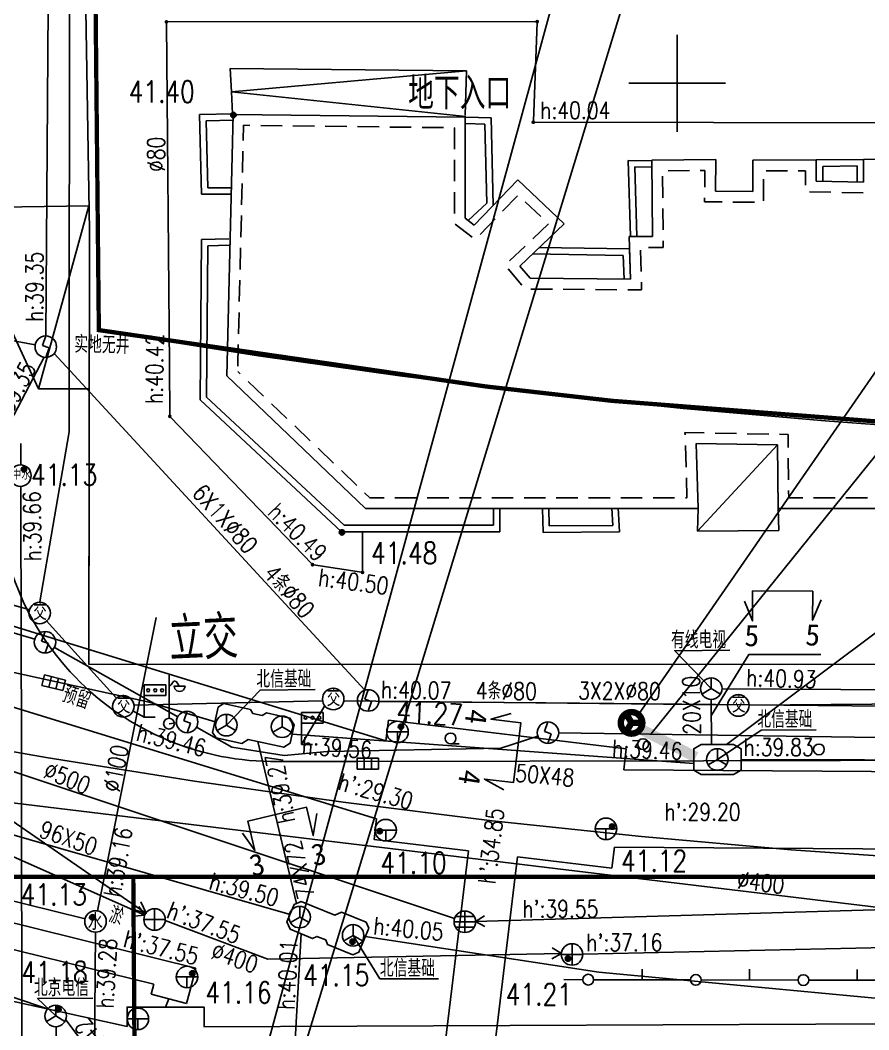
# Model space of a CAD drawing. Header units: inches. Extents: x 505347 to 508499, y 312634 to 313316.
# Drawn here: x 505519.46 to 505558.91, y 312866.03 to 312912.97 of the extents above; entities that cross this region are included whole.
import ezdxf
from ezdxf.enums import TextEntityAlignment as Align
from ezdxf.lldxf.tags import DXFTag

# ---------------------------------------------------------------- set-up
doc = ezdxf.new("R2010")
doc.units = ezdxf.units.IN
doc.header["$LTSCALE"] = 0.5
doc.header["$MEASUREMENT"] = 0
doc.linetypes.add('ACAD_ISO05W100', pattern=[33, 24, -3, 0, -3, 0, -3])
for name, color, linetype in [('BJ0', 7, 'Continuous'), ('BJ02', 7, 'Continuous'), ('BJ03', 7, 'Continuous'), ('BJ04', 7, 'Continuous'), ('BJ08', 7, 'Continuous'), ('BJ09', 7, 'Continuous'), ('BJ10', 7, 'Continuous'), ('上水井', 4, 'Continuous'), ('上水注记', 4, 'Continuous'), ('上水管线', 4, 'Continuous'), ('上水高程表', 4, 'Continuous'), ('中水井', 151, 'Continuous'), ('中水管线', 151, 'Continuous'), ('中水高程表', 151, 'Continuous'), ('公安交通井', 163, 'Continuous'), ('公安交通管线', 163, 'Continuous'), ('污水井', 247, 'Continuous'), ('污水注记', 247, 'Continuous'), ('污水管线', 247, 'Continuous'), ('污水高程表', 247, 'Continuous'), ('热力井', 40, 'Continuous'), ('热力管线', 40, 'Continuous'), ('热力高程表', 40, 'Continuous'), ('照明井', 193, 'Continuous'), ('照明管线', 193, 'Continuous'), ('燃气注记', 6, 'Continuous'), ('燃气管线', 6, 'Continuous'), ('燃气高程表', 6, 'Continuous'), ('电信井权属', 7, 'Continuous'), ('电信井（TV有线电视）', 3, 'Continuous'), ('电信井（北京电信）', 3, 'Continuous'), ('电信井（北信基础）', 3, 'Continuous'), ('电信断面图及编号', 3, 'Continuous'), ('电信注记', 3, 'Continuous'), ('电信管线', 3, 'Continuous'), ('电信高程表', 3, 'Continuous'), ('电力井', 1, 'Continuous'), ('电力注记', 1, 'Continuous'), ('电力管线', 1, 'Continuous'), ('电力高程表', 1, 'Continuous'), ('通信人井', 7, 'Continuous'), ('道路红线', 1, 'Continuous'), ('雨水井', 34, 'Continuous'), ('雨水注记', 34, 'Continuous'), ('雨水管线', 34, 'Continuous'), ('雨水高程表', 34, 'Continuous'), ('雨蓖子', 34, 'Continuous')]:
    doc.layers.add(name, color=color, linetype=linetype)
doc.styles.add('HZ', font='simplex.shx', dxfattribs={"bigfont": 'hztxt'})
doc.styles.get("Standard").update_dxf_attribs({"font": 'txt.shx', "bigfont": 'hztxt.shx'})
doc.styles.add('粗等线', font='simhei.ttf')
doc.styles.add('细等线', font='txt.shx', dxfattribs={"bigfont": 'ht.shx'})
doc.linetypes.add('1152', pattern='A,15,-0.9,[138,ltypeshp.shx,S=1,R=0,X=0,Y=-0.5],-0.7,[138,ltypeshp.shx,S=1,R=0,X=0,Y=-0.5],-0.9,0', length=17.5)
doc.linetypes.add('1157', pattern='A,15,-3,[138,ltypeshp.shx,S=1,R=0,X=-0.5,Y=-0.5],-2,0', length=20)
tags = doc.linetypes.add('DL', pattern='A,15,-4.925,[130,ltypeshp.shx,S=0.5,R=330,X=-0.15,Y=0.433],0,[130,ltypeshp.shx,S=0.4,R=90,X=0,Y=0],-0.15,[130,ltypeshp.shx,S=0.5,R=150,X=0,Y=-0.433],-4.925,15', length=40).pattern_tags.tags
tags[32:33] = [DXFTag(74, 4), DXFTag(75, 0), DXFTag(340, '0'), DXFTag(46, 1.0), DXFTag(50, 0.0), DXFTag(44, 0.0), DXFTag(45, 0.0)]
tags[30:31] = [DXFTag(74, 4), DXFTag(75, 0), DXFTag(340, '0'), DXFTag(46, 1.0), DXFTag(50, 0.0), DXFTag(44, 0.0), DXFTag(45, 0.0)]
tags[4:5] = [DXFTag(74, 4), DXFTag(75, 0), DXFTag(340, '0'), DXFTag(46, 1.0), DXFTag(50, 0.0), DXFTag(44, 0.0), DXFTag(45, 0.0)]
tags = doc.linetypes.add('DX', pattern='A,15,-5,[130,ltypeshp.shx,S=1,R=330,X=0,Y=0],-5,15', length=40).pattern_tags.tags
tags[16:17] = [DXFTag(74, 4), DXFTag(75, 0), DXFTag(340, '0'), DXFTag(46, 1.0), DXFTag(50, 0.0), DXFTag(44, 0.0), DXFTag(45, 0.0)]
tags[14:15] = [DXFTag(74, 4), DXFTag(75, 0), DXFTag(340, '0'), DXFTag(46, 1.0), DXFTag(50, 0.0), DXFTag(44, 0.0), DXFTag(45, 0.0)]
tags[4:5] = [DXFTag(74, 4), DXFTag(75, 0), DXFTag(340, '0'), DXFTag(46, 1.0), DXFTag(50, 0.0), DXFTag(44, 0.0), DXFTag(45, 0.0)]
tags = doc.linetypes.add('SS', pattern='A,15,-1.9,[130,ltypeshp.shx,S=1,R=330,X=0,Y=0],-1.2,[130,ltypeshp.shx,S=1,R=330,X=0,Y=0],-1.9,15', length=35).pattern_tags.tags
tags[24:25] = [DXFTag(74, 4), DXFTag(75, 0), DXFTag(340, '0'), DXFTag(46, 1.0), DXFTag(50, 0.0), DXFTag(44, 0.0), DXFTag(45, 0.0)]
tags[22:23] = [DXFTag(74, 4), DXFTag(75, 0), DXFTag(340, '0'), DXFTag(46, 1.0), DXFTag(50, 0.0), DXFTag(44, 0.0), DXFTag(45, 0.0)]
tags[4:5] = [DXFTag(74, 4), DXFTag(75, 0), DXFTag(340, '0'), DXFTag(46, 1.0), DXFTag(50, 0.0), DXFTag(44, 0.0), DXFTag(45, 0.0)]
doc.linetypes.add('TRQD', pattern='A,15,[130,ltypeshp.shx,S=0.6,R=0,X=0,Y=0],-5,[130,ltypeshp.shx,S=0.6,R=0,X=0,Y=0],15', length=35)

# ---------------------------------------------------------------- blocks, each defined once
blk = doc.blocks.new('B5461')
for q in [(0, 1), (-0.866025, -0.5), (0.866025, -0.5)]:
    blk.add_line((0, 0), q)
blk.add_circle((0, 0), 1)
blk = doc.blocks.new('B552')
for p, q in [((0.984668, 0.518566), (-1.015332, 0.518566)), ((-1.015332, 0.518566), (-1.015332, -0.481434)), ((0.984668, -0.481434), (0.984668, 0.518566)), ((-1.015332, -0.481434), (0.984668, -0.481434))]:
    blk.add_line(p, q)
at = {"linetype": 'Continuous'}
for p, q in [((-0.348666, -0.481434), (-0.348666, 0.518566)), ((0.318001, -0.481434), (0.318001, 0.518566))]:
    blk.add_line(p, q, dxfattribs=at)
blk = doc.blocks.new('B8003')
at = {"color": 0}
for p, q in [((0, 3), (2, 3)), ((0, 0), (0, 3)), ((2, 3), (2, 2)), ((2, 2), (0, 2)), ((1, 0), (0, 0))]:
    blk.add_line(p, q, dxfattribs=at)
for centre in [(0.361, 2.494), (1.019, 2.494), (1.65, 2.494)]:
    blk.add_circle(centre, 0.135)
blk = doc.blocks.new('BC026')
for p, q in [((0, 0.5), (0, 4.5)), ((0.19, 3.6), (0.39, 3.9)), ((0.39, 3.9), (0.49, 4)), ((0.49, 4), (0.69, 3.9)), ((0.69, 3.9), (0.89, 3.6)), ((0, 3.5), (0.19, 3.6)), ((0.49, 3.5), (1.49, 3.5)), ((0.89, 3.6), (0.99, 3.5))]:
    blk.add_line(p, q)
blk.add_circle((0, 0), 0.5)
blk.add_arc((0.99, 3.5), 0.5, 179, 0)
blk = doc.blocks.new('B8211')
blk.add_hatch(color=256).paths.add_polyline_path([(0.25, 0, 1), (-0.25, 0, 1)])
blk.add_circle((0, 0), 0.25)
blk = doc.blocks.new('JT')
at = {"layer": '公安交通井'}
blk.add_circle((0, 0), 0.5, dxfattribs=at)
at = {"layer": '公安交通井', "width": 0.8}
blk.add_text('交', height=0.8, dxfattribs=at).set_placement((-0.304, -0.335, -50.185))
blk = doc.blocks.new('B547')
at = {"linetype": 'Continuous'}
for p, q in [((0, 1), (-0.31427, 0.111111)), ((-0.31427, 0.111111), (0.31427, -0.111111)), ((0, -1), (0.31427, -0.111111))]:
    blk.add_line(p, q, dxfattribs=at)
blk.add_circle((0, 0), 1)
blk = doc.blocks.new('B5421')
for p, q in [((0, -1), (0, 1)), ((-1, 0), (1, 0))]:
    blk.add_line(p, q)
blk.add_circle((0, 0), 1)
blk = doc.blocks.new('B545')
for p, q in [((-1, 0), (1, 0)), ((0, -1), (0, 0))]:
    blk.add_line(p, q)
blk.add_circle((0, 0), 1)
blk = doc.blocks.new('B5502')
blk.add_circle((0, 0), 1)
at = {"style": '细等线'}
blk.add_text('水', height=1.5, dxfattribs=at).set_placement((-0.739, -0.787))
blk = doc.blocks.new('B549')
blk.add_circle((0, 0), 1)
blk = doc.blocks.new('B5422')
at = {"linetype": 'Continuous'}
for p, q in [((0, 1), (0, -1)), ((-1, 0), (1, 0)), ((-0.866025, 0.5), (0.866025, 0.5)), ((-0.866025, -0.5), (0.866025, -0.5))]:
    blk.add_line(p, q, dxfattribs=at)
blk.add_circle((0, 0), 1, dxfattribs=at)
blk = doc.blocks.new('53214')
blk.add_circle((0, 0), 0.1)
for tag in ['路号', '线号', '点号']:
    blk.add_attdef(tag, (0, 0), '', height=0.00001)
blk = doc.blocks.new('5656')
at = {"layer": '通信人井', "color": 0, "const_width": 0.6, "elevation": -9959.29}
blk.add_lwpolyline([(513203.831, 303411.733), (513203.828, 303411.796), (513203.82, 303411.858), (513203.808, 303411.92), (513203.793, 303411.981), (513203.774, 303412.041), (513203.751, 303412.099), (513203.725, 303412.156), (513203.695, 303412.211), (513203.661, 303412.265), (513203.624, 303412.316), (513203.585, 303412.364), (513203.542, 303412.41), (513203.496, 303412.453), (513203.448, 303412.494), (513203.397, 303412.531), (513203.345, 303412.565), (513203.29, 303412.595), (513203.233, 303412.622), (513203.175, 303412.646), (513203.115, 303412.665), (513203.054, 303412.681), (513202.992, 303412.693), (513202.93, 303412.701), (513202.868, 303412.706), (513202.805, 303412.706), (513202.742, 303412.702), (513202.68, 303412.695), (513202.618, 303412.683), (513202.557, 303412.668), (513202.497, 303412.649), (513202.439, 303412.626), (513202.382, 303412.599), (513202.326, 303412.569), (513202.273, 303412.536), (513202.222, 303412.499), (513202.174, 303412.459), (513202.128, 303412.417), (513202.084, 303412.371), (513202.044, 303412.323), (513202.007, 303412.272), (513201.973, 303412.219), (513201.943, 303412.164), (513201.916, 303412.108), (513201.892, 303412.049), (513201.873, 303411.99), (513201.857, 303411.929), (513201.845, 303411.867), (513201.836, 303411.805), (513201.832, 303411.742), (513201.832, 303411.679), (513201.836, 303411.617), (513201.843, 303411.554), (513201.855, 303411.493), (513201.87, 303411.432), (513201.889, 303411.372), (513201.912, 303411.313), (513201.938, 303411.256), (513201.968, 303411.201), (513202.002, 303411.148), (513202.039, 303411.097), (513202.078, 303411.048), (513202.121, 303411.002), (513202.167, 303410.959), (513202.215, 303410.919), (513202.266, 303410.882), (513202.319, 303410.848), (513202.374, 303410.817), (513202.43, 303410.79), (513202.489, 303410.767), (513202.548, 303410.747), (513202.609, 303410.731), (513202.671, 303410.719), (513202.733, 303410.711), (513202.796, 303410.707), (513202.858, 303410.707), (513202.921, 303410.71), (513202.983, 303410.718), (513203.045, 303410.729), (513203.106, 303410.745), (513203.166, 303410.764), (513203.225, 303410.787), (513203.281, 303410.813), (513203.337, 303410.843), (513203.39, 303410.877), (513203.441, 303410.913), (513203.489, 303410.953), (513203.535, 303410.996), (513203.579, 303411.042), (513203.619, 303411.09), (513203.656, 303411.14), (513203.69, 303411.193), (513203.72, 303411.248), (513203.747, 303411.305), (513203.771, 303411.363), (513203.791, 303411.423), (513203.806, 303411.484), (513203.819, 303411.545), (513203.827, 303411.608), (513203.831, 303411.67)], close=True, dxfattribs=at)
for points in [[(513203.782, 303411.702), (513202.832, 303411.706), (513202.348, 303412.524)], [(513202.832, 303411.706), (513202.342, 303410.892)]]:
    blk.add_lwpolyline(points, dxfattribs=at)

msp = doc.modelspace()

# ---------------------------------------------------------------- linework, layer by layer
for p, q in [((505550.056, 312935.138), (505528.79, 312857.421, 41.17)), ((505584.999, 312933.959), (505548.204, 312880.687)), ((505552.291, 312929.45), (505529.923, 312856.199)), ((505585.281, 312925.045), (505548.774, 312879.778)), ((505573.485, 312895.187), (505552.293, 312879.303))]:
    msp.add_line(p, q)
at = {"color": 1, "const_width": 0.2}
msp.add_lwpolyline([(505522.699, 312940.44), (505523.119, 312898.565), (505541.113, 312895.944), (505546.986, 312895.276), (505568.129, 312893.628), (505599.214, 312893.145), (505657.3, 312893.145), (505705.46, 312893.145), (505705.925, 312955.899)], dxfattribs=at)
at = {"const_width": 0.5}
msp.add_lwpolyline([(505550.877, 312878.711), (505548.296, 312880.021)], dxfattribs=at)
at = {"layer": 'BJ0'}
for q in [(505550, 312912.289), (505547.75, 312910.039), (505550, 312907.789), (505552.25, 312910.039)]:
    msp.add_line((505550, 312910.039), q, dxfattribs=at)
at = {"layer": 'BJ02', "linetype": 'Continuous'}
for p, q in [((505540.217, 312910.626), (505529.23, 312910.722)), ((505529.23, 312910.722), (505529.293, 312909.642)), ((505540.217, 312910.626), (505529.293, 312909.642)), ((505540.153, 312908.562), (505540.217, 312910.626)), ((505529.293, 312909.642), (505540.184, 312908.499)), ((505529.293, 312909.642), (505529.325, 312908.626)), ((505529.356, 312908.626), (505527.8, 312908.594)), ((505527.8, 312908.594), (505527.895, 312904.879)), ((505529.362, 312908.326), (505528.108, 312908.3)), ((505528.108, 312908.3), (505528.187, 312905.179)), ((505529.068, 312896.432), (505529.356, 312908.594)), ((505529.356, 312908.594), (505540.153, 312908.467)), ((505540.153, 312908.467), (505540.152, 312903.767)), ((505541.359, 312908.435), (505540.184, 312908.467)), ((505541.453, 312904.367), (505541.359, 312908.435)), ((505529.844, 312908.088), (505529.828, 312907.388)), ((505530.144, 312908.085), (505529.844, 312908.088)), ((505530.644, 312908.079), (505531.643, 312908.067)), ((505532.143, 312908.061), (505533.143, 312908.049)), ((505533.643, 312908.044), (505534.643, 312908.032)), ((505535.143, 312908.026), (505536.143, 312908.014)), ((505536.643, 312908.008), (505537.643, 312907.996)), ((505538.143, 312907.991), (505539.143, 312907.979)), ((505539.653, 312907.973), (505539.643, 312907.973)), ((505539.653, 312906.983), (505539.653, 312907.973)), ((505541.066, 312908.143), (505540.176, 312908.167)), ((505541.151, 312904.467), (505541.066, 312908.143)), ((505529.792, 312905.888), (505529.816, 312906.888)), ((505539.653, 312906.483), (505539.652, 312905.483)), ((505548.821, 312906.435), (505547.731, 312906.456)), ((505547.731, 312906.456), (505547.836, 312902.91)), ((505548.822, 312906.462), (505551.806, 312906.498)), ((505548.852, 312902.91), (505548.822, 312906.462)), ((505551.806, 312906.498), (505551.784, 312905.027)), ((505553.521, 312906.466), (505556.473, 312906.475)), ((505553.521, 312905.012), (505553.521, 312906.466)), ((505558.665, 312906.498), (505556.473, 312906.475)), ((505556.473, 312906.475), (505556.474, 312905.482)), ((505558.665, 312906.498), (505561.595, 312906.526)), ((505558.665, 312905.45), (505558.665, 312906.498)), ((505548.815, 312906.135), (505548.04, 312906.15)), ((505548.04, 312906.15), (505548.136, 312902.919)), ((505549.579, 312905.971), (505550.579, 312905.983)), ((505551.298, 312905.992), (505551.079, 312905.989)), ((505551.287, 312905.211), (505551.298, 312905.992)), ((505554.137, 312905.968), (505555.137, 312905.971)), ((505555.974, 312905.973), (505555.637, 312905.972)), ((505555.974, 312905.31), (505555.974, 312905.973)), ((505558.365, 312906.195), (505556.773, 312906.178)), ((505556.773, 312906.178), (505556.774, 312905.482)), ((505558.365, 312905.45), (505558.365, 312906.195)), ((505540.564, 312903.45), (505542.597, 312905.546)), ((505542.597, 312905.546), (505544.756, 312903.513)), ((505549.337, 312904.721), (505549.328, 312905.721)), ((505554.021, 312904.583), (505554.021, 312905.583)), ((505556.474, 312905.482), (505558.665, 312905.45)), ((505528.187, 312905.179), (505529.26, 312905.179)), ((505529.757, 312904.389), (505529.78, 312905.388)), ((505551.784, 312905.027), (505553.521, 312905.012)), ((505527.895, 312904.879), (505529.26, 312904.879)), ((505539.652, 312904.983), (505539.652, 312903.983)), ((505541.884, 312904.093), (505542.58, 312904.81)), ((505551.277, 312904.531), (505551.279, 312904.711)), ((505556.154, 312904.987), (505557.153, 312904.972)), ((505557.653, 312904.965), (505558.653, 312904.95)), ((505540.286, 312903.664), (505541.151, 312904.467)), ((505542.943, 312904.534), (505543.671, 312903.848)), ((505549.349, 312903.221), (505549.341, 312904.221)), ((505552.097, 312904.524), (505551.277, 312904.531)), ((505552.597, 312904.52), (505553.597, 312904.511)), ((505529.721, 312902.889), (505529.745, 312903.889)), ((505540.152, 312903.767), (505540.564, 312903.45)), ((505540.84, 312903.016), (505541.536, 312903.734)), ((505522.651, 312883.024), (505522.677, 312903.18)), ((505539.682, 312903.498), (505540.475, 312902.888)), ((505544.756, 312903.513), (505542.692, 312901.544)), ((505544.024, 312903.505), (505543.3, 312902.815)), ((505527.894, 312902.783), (505527.829, 312895.32)), ((505529.164, 312902.814), (505527.894, 312902.783)), ((505547.836, 312900.941), (505547.773, 312902.91)), ((505547.773, 312902.91), (505548.852, 312902.91)), ((505549.354, 312902.721), (505549.356, 312902.41)), ((505528.191, 312902.49), (505528.13, 312895.449)), ((505529.171, 312902.514), (505528.191, 312902.49)), ((505529.686, 312901.39), (505529.709, 312902.389)), ((505542.938, 312902.47), (505542.215, 312901.78)), ((505547.791, 312902.337), (505543.581, 312902.402)), ((505547.836, 312900.941), (505547.791, 312902.337)), ((505548.325, 312901.289), (505548.293, 312902.288)), ((505549.356, 312902.41), (505548.668, 312902.41)), ((505547.5, 312902.041), (505543.282, 312902.107)), ((505547.536, 312900.931), (505547.5, 312902.041)), ((505542.146, 312901.418), (505542.786, 312900.65)), ((505542.692, 312901.544), (505543.168, 312900.973)), ((505529.65, 312899.89), (505529.674, 312900.89)), ((505543.168, 312900.973), (505547.836, 312900.941)), ((505548.341, 312900.789), (505548.352, 312900.437)), ((505543.204, 312900.473), (505544.204, 312900.466)), ((505544.704, 312900.462), (505545.704, 312900.456)), ((505546.204, 312900.452), (505547.204, 312900.445)), ((505548.352, 312900.437), (505547.704, 312900.442)), ((505529.615, 312898.39), (505529.638, 312899.39)), ((505529.579, 312896.891), (505529.603, 312897.89)), ((505529.573, 312896.641), (505529.694, 312896.526)), ((505535.512, 312890.271), (505529.068, 312896.432)), ((505529.068, 312896.432), (505529.068, 312896.432)), ((505530.778, 312895.489), (505530.055, 312896.18)), ((505527.829, 312895.32), (505534.401, 312889.191)), ((505528.13, 312895.449), (505534.519, 312889.491)), ((505531.862, 312894.452), (505531.139, 312895.144)), ((505532.946, 312893.416), (505532.223, 312894.107)), ((505550.37, 312893.694), (505550.367, 312893.797)), ((505550.367, 312893.797), (505551.264, 312893.782)), ((505552.763, 312893.756), (505551.764, 312893.773)), ((505554.263, 312893.731), (505553.263, 312893.748)), ((505550.883, 312893.288), (505554.662, 312893.224)), ((505550.977, 312890.271), (505550.883, 312893.288)), ((505550.883, 312893.288), (505550.883, 312893.288)), ((505554.763, 312893.722), (505555.157, 312893.716)), ((505555.157, 312893.716), (505555.163, 312893.11)), ((505534.03, 312892.379), (505533.308, 312893.07)), ((505550.386, 312893.194), (505550.417, 312892.194)), ((505554.662, 312893.224), (505554.693, 312890.271)), ((505555.179, 312891.61), (505555.168, 312892.61)), ((505522.651, 312883.024), (505522.663, 312892.165)), ((505535.115, 312891.343), (505534.392, 312892.034)), ((505550.461, 312890.771), (505550.432, 312891.695)), ((505535.476, 312890.997), (505535.713, 312890.771)), ((505555.184, 312891.11), (505555.188, 312890.771)), ((505535.713, 312890.771), (505536.385, 312890.771)), ((505537.885, 312890.771), (505536.885, 312890.771)), ((505539.385, 312890.771), (505538.385, 312890.771)), ((505540.885, 312890.771), (505539.885, 312890.771)), ((505542.385, 312890.771), (505541.385, 312890.771)), ((505543.885, 312890.771), (505542.885, 312890.771)), ((505545.385, 312890.771), (505544.385, 312890.771)), ((505546.885, 312890.771), (505545.885, 312890.771)), ((505548.385, 312890.771), (505547.385, 312890.771)), ((505549.885, 312890.771), (505548.885, 312890.771)), ((505550.385, 312890.771), (505550.461, 312890.771)), ((505555.188, 312890.771), (505555.849, 312890.771)), ((505557.349, 312890.771), (505556.349, 312890.771)), ((505558.849, 312890.771), (505557.849, 312890.771)), ((505550.977, 312890.271), (505535.512, 312890.271)), ((505541.468, 312889.491), (505541.468, 312890.271)), ((505541.768, 312889.191), (505541.768, 312890.271)), ((505543.737, 312890.271), (505543.769, 312889.159)), ((505544.037, 312890.28), (505544.06, 312889.462)), ((505547.008, 312889.488), (505546.962, 312890.286)), ((505547.325, 312889.191), (505547.262, 312890.303)), ((505550.946, 312889.223), (505550.977, 312890.271)), ((505561.203, 312890.271), (505554.693, 312890.271)), ((505554.693, 312890.271), (505554.724, 312889.255)), ((505534.401, 312889.191), (505541.768, 312889.191)), ((505534.519, 312889.491), (505541.468, 312889.491)), ((505543.769, 312889.159), (505547.325, 312889.191)), ((505544.06, 312889.462), (505547.008, 312889.488)), ((505554.724, 312889.255), (505550.946, 312889.223)), ((505522.651, 312883.024), (505612.104, 312883.04))]:
    msp.add_line(p, q, dxfattribs=at)
at = {"layer": 'BJ02'}
for points in [[(505522.677, 312903.18), (505522.165, 312934.907)], [(505554.662, 312893.224), (505550.946, 312889.223)]]:
    msp.add_lwpolyline(points, dxfattribs=at)
at = {"layer": 'BJ02', "linetype": 'Continuous'}
for points, elevation in [([(505516.402, 312904.249), (505522.658, 312904.35)], 41.124), ([(505520.314, 312895.833), (505516.402, 312904.249)], 41.16), ([(505520.314, 312895.833), (505522.658, 312904.35)], 41.16), ([(505520.314, 312895.833), (505522.668, 312895.83)], 41.16)]:
    msp.add_lwpolyline(points, dxfattribs=dict(at, elevation=elevation))
for points in [[(505548.372, 312868.359), (505548.373, 312868.859)], [(505553.372, 312868.351), (505553.373, 312868.851)], [(505558.372, 312868.343), (505558.373, 312868.843)], [(505545.622, 312868.363), (505544.737, 312868.365)], [(505550.622, 312868.355), (505546.122, 312868.362)], [(505555.622, 312868.348), (505551.122, 312868.355)], [(505560.622, 312868.34), (505556.122, 312868.347)]]:
    msp.add_lwpolyline(points, dxfattribs=at)
for centre in [(505545.872, 312868.363), (505550.872, 312868.355), (505555.872, 312868.347)]:
    msp.add_circle(centre, 0.25, dxfattribs=at)
at = {"layer": 'BJ04', "linetype": 'Continuous', "flags": 128}
msp.add_lwpolyline([(505518.439, 312892.32, 0.431886), (505531.101, 312878.51)], format="xyb", dxfattribs=at)
for points in [[(505531.101, 312878.51), (505535.072, 312878.51)], [(505535.072, 312878.51), (505551.227, 312878.546)], [(505551.227, 312878.546), (505608.53, 312878.672)]]:
    msp.add_lwpolyline(points, dxfattribs=at)
at = {"layer": 'BJ09', "linetype": 'Continuous'}
msp.add_line((505539.472, 312879.333, 41.294), (505539.872, 312879.333, 41.294), dxfattribs=at)
for centre in [(505539.472, 312879.583, 41.294), (505548.42, 312879.317), (505556.596, 312879.07)]:
    msp.add_circle(centre, 0.25, dxfattribs=at)
at = {"layer": '上水管线', "linetype": 'SS', "ltscale": 0.6}
for points in [[(505523.967, 312876.101), (505525.782, 312885.205)], [(505523.838, 312876.011), (505513.971, 312877.202), (505510.426, 312877.755)], [(505523.063, 312871.561), (505523.966, 312876.093)], [(505532.651, 312874.947), (505523.838, 312876.011)], [(505536.665, 312874.462), (505532.651, 312874.947)], [(505573.4, 312870.027), (505544.452, 312873.522), (505536.665, 312874.462)], [(505522.482, 312871.188), (505514.061, 312873.265)]]:
    msp.add_lwpolyline(points, dxfattribs=at)
at = {"layer": '上水管线', "linetype": 'SS', "ltscale": 0.6, "elevation": 41.128}
for points in [[(505522.962, 312870.571), (505522.936, 312866.829)], [(505522.936, 312866.829), (505522.565, 312812.449)]]:
    msp.add_lwpolyline(points, dxfattribs=at)
at = {"layer": '中水管线', "linetype": 'SS', "ltscale": 0.6}
for points in [[(505519.496, 312892.323), (505519.495, 312893.288)], [(505519.51, 312883.657), (505519.498, 312891.296)], [(505519.516, 312880.1), (505519.51, 312883.657)], [(505519.527, 312872.987), (505519.516, 312880.085)], [(505519.531, 312870.091), (505519.527, 312872.987)], [(505519.542, 312863.573), (505519.531, 312870.091)]]:
    msp.add_lwpolyline(points, dxfattribs=at)
at = {"layer": '公安交通管线'}
for points in [[(505521.741, 312893.832), (505521.775, 312939.874)], [(505519.863, 312885.571), (505489.417, 312894.097)], [(505520.368, 312885.933), (505521.741, 312893.832)], [(505523.927, 312881.462), (505520.677, 312885.067)], [(505553.349, 312881.13), (505631.378, 312881.756)], [(505533.518, 312881.327), (505524.756, 312881.123)], [(505533.616, 312881.075), (505532.547, 312879.294)], [(505552.352, 312881.142), (505534.513, 312881.321)], [(505524.699, 312880.857), (505525.232, 312880.57)]]:
    msp.add_lwpolyline(points, dxfattribs=at)
at = {"layer": '污水井'}
for points in [[(505508.957, 312882.742), (505525.308, 312871.461)], [(505524.769, 312871.613), (505525.321, 312871.452), (505525.071, 312871.988)]]:
    msp.add_lwpolyline(points, dxfattribs=at)
at = {"layer": '污水管线'}
for points in [[(505510.49, 312877.919), (505525.255, 312871.363)], [(505524.973, 312871.774), (505525.255, 312871.363), (505524.757, 312871.324)], [(505526.206, 312871.12), (505530.98, 312869.313)], [(505545.615, 312869.548), (505620.359, 312871.188)], [(505544.196, 312869.839), (505544.621, 312869.579), (505544.183, 312869.339)], [(505530.98, 312869.313), (505544.621, 312869.579)]]:
    msp.add_lwpolyline(points, dxfattribs=at)
at = {"layer": '热力管线'}
for p, q in [((505527.63, 312868.904), (505506.055, 312874.23)), ((505505.799, 312873.052), (505525.676, 312868.158)), ((505527.34, 312867.766), (505527.63, 312868.904)), ((505525.676, 312868.158), (505525.555, 312867.696)), ((505525.555, 312867.696), (505527.201, 312867.251)), ((505527.201, 312867.251), (505527.34, 312867.766))]:
    msp.add_line(p, q, dxfattribs=at)
for points in [[(505463.183, 312902.011), (505536.468, 312879.472)], [(505463.183, 312898.244), (505536.03, 312875.841)], [(505536.583, 312880.429), (505536.468, 312879.472)], [(505536.583, 312880.429), (505547.635, 312879.096)], [(505547.635, 312879.096), (505547.518, 312878.123)], [(505547.518, 312878.123), (505734.094, 312876.864)], [(505479.032, 312876.196), (505524.43, 312866.192)], [(505536.03, 312875.841), (505535.915, 312874.884)], [(505535.915, 312874.884), (505540.299, 312874.356)], [(505547.085, 312874.526), (505546.967, 312873.552)], [(505547.085, 312874.526), (505734.094, 312873.264)], [(505540.299, 312874.356), (505537.738, 312853.11)], [(505542.583, 312874.081), (505540.022, 312852.835)], [(505542.583, 312874.081), (505546.967, 312873.552)], [(505526.22, 312867.088), (505526.378, 312867.474)], [(505524.43, 312866.192), (505524.43, 312867.088), (505528.01, 312867.088), (505528.01, 312866.173)], [(505563.57, 312866.331), (505528.007, 312866.173)]]:
    msp.add_lwpolyline(points, dxfattribs=at)
at = {"layer": '照明管线'}
for points in [[(505504.71, 312888.766), (505520.138, 312884.195)], [(505521.052, 312883.809), (505526.787, 312880.591)], [(505526.728, 312880.299), (505526.382, 312880.266)], [(505527.658, 312880.101), (505529.308, 312879.168), (505531.735, 312878.791), (505533.73, 312878.98), (505541.808, 312879.121), (505543.523, 312879.691)], [(505544.495, 312879.841), (505563.529, 312879.562)]]:
    msp.add_lwpolyline(points, dxfattribs=at)
at = {"layer": '燃气管线', "linetype": 'TRQD', "ltscale": 0.5}
for p, q in [((505526.4, 312896.89), (505526.26, 312912.849)), ((505526.31, 312912.899), (505543.45, 312912.909)), ((505543.498, 312912.859), (505543.322, 312908.279)), ((505543.37, 312908.23), (505582.957, 312908.145)), ((505526.42, 312894.609), (505526.4, 312896.89)), ((505533.015, 312887.695), (505526.455, 312894.523)), ((505535.382, 312889.188), (505535.382, 312887.349)), ((505535.33, 312887.305), (505533.099, 312887.652))]:
    msp.add_line(p, q, dxfattribs=at)
for p in [(505526.26, 312912.899), (505543.5, 312912.909), (505543.32, 312908.229), (505526.42, 312894.559), (505533.05, 312887.659), (505535.377, 312887.298)]:
    msp.add_point(p, dxfattribs=at)
at = {"layer": '电信井权属'}
for points, elevation in [([(505551.589, 312881.895), (505549.89, 312883.655), (505552.449, 312883.677)], 41.1), ([(505529.046, 312880.198), (505530.615, 312881.829), (505533.174, 312881.852)], 41.212)]:
    msp.add_lwpolyline(points, dxfattribs=dict(at, elevation=elevation))
for points in [[(505551.872, 312878.604), (505553.903, 312879.958), (505556.462, 312879.981)], [(505534.94, 312870.424), (505536.182, 312868.408), (505538.914, 312868.405)], [(505521.112, 312866.676), (505520.274, 312867.484), (505522.833, 312867.507)]]:
    msp.add_lwpolyline(points, dxfattribs=at)
at = {"layer": '电信断面图及编号'}
for points in [[(505556.701, 312886.032), (505556.302, 312885.073), (505556.309, 312886.427), (505553.511, 312886.442), (505553.503, 312885.045), (505553.131, 312885.956)], [(505541.953, 312877.186), (505541.047, 312877.693), (505542.391, 312877.529), (505542.73, 312880.307), (505541.343, 312880.476), (505542.291, 312880.74)], [(505533.248, 312876.086), (505533.085, 312875.061), (505532.774, 312876.378), (505530.051, 312875.735), (505530.372, 312874.375), (505529.796, 312875.173)]]:
    msp.add_lwpolyline(points, dxfattribs=at)
at = {"layer": '电信断面图及编号', "elevation": 41.1}
msp.add_lwpolyline([(505551.594, 312880.666), (505553.333, 312883.478), (505556.691, 312883.479)], dxfattribs=at)
at = {"layer": '电信管线', "linetype": 'DX'}
for points in [[(505525.453, 312881.269), (505506.431, 312885.443)], [(505528.534, 312880.359), (505525.453, 312881.269)], [(505532.107, 312879.784), (505550.776, 312878.41)], [(505532.305, 312871.909), (505530.514, 312879.432)], [(505552.972, 312878.601), (505564.449, 312878.564)], [(505518.536, 312875.264), (505532.007, 312871.402)], [(505532.528, 312870.491), (505531.666, 312855.402)], [(505535.503, 312870.368), (505546.365, 312868.706)], [(505520.733, 312867.003), (505514.459, 312869.112)], [(505546.365, 312868.706), (505562.176, 312867.233)], [(505521.138, 312866.177), (505521.089, 312855.187)], [(505521.578, 312866.495), (505528.435, 312857.386)]]:
    msp.add_lwpolyline(points, dxfattribs=at)
at = {"layer": '电信管线', "elevation": 41.1}
for points in [[(505552.089, 312881.892), (505607.273, 312881.57)], [(505551.591, 312881.395), (505551.6, 312879.303)]]:
    msp.add_lwpolyline(points, dxfattribs=at)
at = {"layer": '电信管线', "linetype": 'DX'}
for points in [[(505528.409, 312879.858), (505528.669, 312881.039), (505528.921, 312881.201), (505530.162, 312880.929), (505530.285, 312880.735), (505530.717, 312880.646), (505530.908, 312880.775), (505531.999, 312880.529), (505532.202, 312880.212), (505532.013, 312879.356), (505531.718, 312879.168), (505530.067, 312879.53), (505529.773, 312879.341), (505528.571, 312879.604)], [(505551.122, 312879.303), (505552.622, 312879.303), (505552.972, 312879.103), (505552.972, 312878.103), (505552.622, 312877.903), (505551.122, 312877.903), (505550.772, 312878.103), (505550.772, 312879.103)], [(505535.663, 312870.762), (505535.208, 312869.641), (505534.932, 312869.524), (505533.754, 312870.001), (505533.666, 312870.212), (505533.255, 312870.373), (505533.045, 312870.278), (505532.011, 312870.705), (505531.865, 312871.051), (505532.194, 312871.862), (505532.517, 312871.998), (505534.083, 312871.364), (505534.405, 312871.501), (505535.545, 312871.039)]]:
    msp.add_lwpolyline(points, close=True, dxfattribs=at)
at = {"layer": '电力管线', "linetype": 'DL'}
for points in [[(505520.946, 312939.863), (505520.656, 312898.282)], [(505505.756, 312900.547), (505520.165, 312897.882)], [(505520.578, 312897.302), (505518.117, 312892.631)]]:
    msp.add_lwpolyline(points, dxfattribs=at)
at = {"layer": '电力管线', "linetype": 'DL', "elevation": 83.832}
for points in [[(505521.044, 312897.481), (505535.492, 312881.824)], [(505536.17, 312881.304), (505543.893, 312881.232)], [(505543.893, 312881.232), (505558.126, 312881.097)], [(505558.126, 312881.097), (505565.262, 312881.03)]]:
    msp.add_lwpolyline(points, dxfattribs=at)
at = {"layer": '道路红线'}
for p, q in [((505522.697, 312940.641), (505523.119, 312898.565)), ((505523.119, 312898.565), (505523.989, 312898.411)), ((505523.989, 312898.411), (505530.539, 312897.368)), ((505530.539, 312897.368), (505537.106, 312896.439)), ((505537.106, 312896.439), (505543.688, 312895.625)), ((505543.688, 312895.625), (505550.283, 312894.926)), ((505550.283, 312894.926), (505556.89, 312894.342)), ((505556.89, 312894.342), (505563.505, 312893.874)), ((505513.795, 312879.906), (505520.669, 312878.688)), ((505520.669, 312878.688), (505527.563, 312877.59)), ((505527.563, 312877.59), (505534.476, 312876.613)), ((505534.476, 312876.613), (505541.404, 312875.756)), ((505541.404, 312875.756), (505548.346, 312875.02)), ((505548.346, 312875.02), (505555.301, 312874.405)), ((505555.301, 312874.405), (505562.264, 312873.912))]:
    msp.add_line(p, q, dxfattribs=at)
at = {"layer": '道路红线', "linetype": 'ACAD_ISO05W100', "const_width": 0.2}
for points in [[(505510.652, 312873.145), (505524.721, 312873.145)], [(505524.721, 312873.145), (505525.136, 312812.449)], [(505524.721, 312873.145), (505720.312, 312873.145)]]:
    msp.add_lwpolyline(points, dxfattribs=at)
at = {"layer": '雨水管线'}
for points in [[(505510.826, 312880.795), (505539.66, 312871.214)], [(505540.63, 312871.072), (505590.449, 312872.519)], [(505541.068, 312870.834), (505540.63, 312871.072), (505541.055, 312871.333)]]:
    msp.add_lwpolyline(points, dxfattribs=at)

# ---------------------------------------------------------------- block references
at = {"layer": 'BJ03', "linetype": 'Continuous', "xscale": 0.5, "yscale": 0.5, "zscale": 0.5}
for name, p in [('BC026', (505526.382, 312880.266)), ('B8003', (505525.232, 312880.57, 41.228)), ('B8003', (505532.547, 312879.294, 41.168))]:
    msp.add_blockref(name, p, dxfattribs=at)
at = {"layer": 'BJ08', "xscale": 0.5, "yscale": 0.5, "zscale": 0.5}
for p in [(505529.374, 312908.562, 41.784), (505519.635, 312892.088), (505534.419, 312889.159, 41.784), (505537.164, 312880.125, 41.266), (505546.982, 312875.483, 41.12), (505536.176, 312875.269, 41.104), (505522.823, 312871.264, 41.128), (505534.911, 312870.129), (505544.926, 312869.347, 41.208), (505527.462, 312868.654, 41.161), (505521.235, 312866.985, 41.178)]:
    msp.add_blockref('B8211', p, dxfattribs=at)
at = {"layer": '上水井', "linetype": 'Continuous', "xscale": 0.5, "yscale": 0.5, "zscale": 0.5}
msp.add_blockref('B5502', (505522.965, 312871.071, 41.128), dxfattribs=at)
at = {"layer": '中水井', "xscale": 0.5, "yscale": 0.5, "zscale": 0.5}
msp.add_blockref('B549', (505519.473, 312891.801, -1.679), dxfattribs=at)
at = {"layer": '公安交通井'}
for p in [(505520.368, 312885.411), (505524.256, 312881.069), (505534.014, 312881.41), (505552.849, 312881.112)]:
    msp.add_blockref('JT', p, dxfattribs=at)
at = {"layer": '污水井', "linetype": 'Continuous', "xscale": 0.5, "yscale": 0.5, "zscale": 0.5}
for p in [(505525.709, 312871.161, 41.13), (505545.116, 312869.537, 41.077)]:
    msp.add_blockref('B5421', p, dxfattribs=at)
at = {"layer": '热力井', "linetype": 'Continuous', "xscale": 0.5, "yscale": 0.5, "zscale": 0.5}
for p in [(505537.004, 312879.88, 82.56), (505536.454, 312875.317, 41.104), (505546.694, 312875.379, 41.12), (505527.217, 312868.491, 41.161), (505524.935, 312866.541, 41.183)]:
    msp.add_blockref('B545', p, dxfattribs=at)
at = {"layer": '照明井', "linetype": 'Continuous', "xscale": 0.5, "yscale": 0.5, "zscale": 0.5}
for p in [(505520.616, 312884.053, 41.216), (505527.223, 312880.346, 41.234), (505543.996, 312879.848, 41.301)]:
    msp.add_blockref('B547', p, dxfattribs=at)
at = {"layer": '燃气高程表'}
ref = msp.add_blockref('53214', (505526.26, 312912.899), dxfattribs=dict(at, xscale=0.5, yscale=0.5, zscale=0.5))
ref.add_attrib('路号', '97-5008', (505526.26, 312912.899, 53214), dxfattribs={"layer": '0', "height": 0.000005})
ref.add_attrib('线号', '1', (505526.26, 312912.899, 53214), dxfattribs={"layer": '0', "height": 0.000005})
ref.add_attrib('点号', '19', (505526.26, 312912.899, 53214), dxfattribs={"layer": '0', "height": 0.000005})
ref = msp.add_blockref('53214', (505543.5, 312912.909), dxfattribs=dict(at, xscale=0.5, yscale=0.5, zscale=0.5))
ref.add_attrib('路号', '97-5008', (505543.5, 312912.909, 53214), dxfattribs={"layer": '0', "height": 0.000005})
ref.add_attrib('线号', '1', (505543.5, 312912.909, 53214), dxfattribs={"layer": '0', "height": 0.000005})
ref.add_attrib('点号', '19', (505543.5, 312912.909, 53214), dxfattribs={"layer": '0', "height": 0.000005})
ref = msp.add_blockref('53214', (505543.32, 312908.229), dxfattribs=dict(at, xscale=0.5, yscale=0.5, zscale=0.5))
ref.add_attrib('路号', '97-5008', (505543.32, 312908.229, 53214), dxfattribs={"layer": '0', "height": 0.000005})
ref.add_attrib('线号', '1', (505543.32, 312908.229, 53214), dxfattribs={"layer": '0', "height": 0.000005})
ref.add_attrib('点号', '19', (505543.32, 312908.229, 53214), dxfattribs={"layer": '0', "height": 0.000005})
ref = msp.add_blockref('53214', (505526.42, 312894.559), dxfattribs=dict(at, xscale=0.5, yscale=0.5, zscale=0.5))
ref.add_attrib('路号', '97-5008', (505526.42, 312894.559, 53214), dxfattribs={"layer": '0', "height": 0.000005})
ref.add_attrib('线号', '1', (505526.42, 312894.559, 53214), dxfattribs={"layer": '0', "height": 0.000005})
ref.add_attrib('点号', '19', (505526.42, 312894.559, 53214), dxfattribs={"layer": '0', "height": 0.000005})
ref = msp.add_blockref('53214', (505533.05, 312887.659), dxfattribs=dict(at, xscale=0.5, yscale=0.5, zscale=0.5))
ref.add_attrib('路号', '97-5008', (505533.05, 312887.659, 53214), dxfattribs={"layer": '0', "height": 0.000005})
ref.add_attrib('线号', '1', (505533.05, 312887.659, 53214), dxfattribs={"layer": '0', "height": 0.000005})
ref.add_attrib('点号', '19', (505533.05, 312887.659, 53214), dxfattribs={"layer": '0', "height": 0.000005})
ref = msp.add_blockref('53214', (505535.38, 312887.299), dxfattribs=dict(at, xscale=0.5, yscale=0.5, zscale=0.5))
ref.add_attrib('路号', '97-5008', (505535.38, 312887.299, 53214), dxfattribs={"layer": '0', "height": 0.000005})
ref.add_attrib('线号', '1', (505535.38, 312887.299, 53214), dxfattribs={"layer": '0', "height": 0.000005})
ref.add_attrib('点号', '19', (505535.38, 312887.299, 53214), dxfattribs={"layer": '0', "height": 0.000005})
at = {"layer": '电信井（TV有线电视）', "linetype": 'Continuous', "xscale": 0.5, "yscale": 0.5, "zscale": 0.5}
msp.add_blockref('B5461', (505551.589, 312881.895, 41.1), dxfattribs=at)
at = {"layer": '电信井（北京电信）', "linetype": 'Continuous', "xscale": 0.5, "yscale": 0.5, "zscale": 0.5}
msp.add_blockref('B5461', (505521.112, 312866.676, 41.178), dxfattribs=at)
at = {"layer": '电信井（北信基础）', "linetype": 'Continuous', "xscale": 0.5, "yscale": 0.5, "zscale": 0.5}
for p in [(505529.046, 312880.198, 41.212), (505531.636, 312880.122, 41.208), (505551.872, 312878.604, 41.1), (505532.456, 312871.273, 41.154), (505534.94, 312870.424, 41.177)]:
    msp.add_blockref('B5461', p, dxfattribs=at)
at = {"layer": '电力井', "xscale": 0.5, "yscale": 0.5, "zscale": 0.5}
for p in [(505520.652, 312897.792, 83.832), (505535.639, 312881.346, 39.831)]:
    msp.add_blockref('B547', p, dxfattribs=at)
at = {"layer": '通信人井', "linetype": 'Continuous', "xscale": 0.5, "yscale": 0.5, "zscale": 0.5}
msp.add_blockref('5656', (248946.468, 161174.451, 4979.645), dxfattribs=at)
at = {"layer": '雨水井', "linetype": 'Continuous', "xscale": 0.5, "yscale": 0.5, "zscale": 0.5}
msp.add_blockref('B5422', (505540.132, 312871.057, 41.174), dxfattribs=at)
at = {"layer": '雨蓖子', "linetype": 'Continuous', "xscale": 0.4999999999999943, "yscale": 0.5, "zscale": 0.5, "rotation": 346.1713383220679}
msp.add_blockref('B552', (505521.025, 312882.159, 40.98), dxfattribs=at)
at = {"layer": '雨蓖子', "linetype": 'Continuous', "xscale": 0.5, "yscale": 0.5, "zscale": 0.5}
msp.add_blockref('B552', (505535.629, 312878.397, 41.044), dxfattribs=at)

# ---------------------------------------------------------------- texts
at = {"layer": 'BJ08', "linetype": 'Continuous', "width": 0.8}
for s, p in [('41.40', (505524.497, 312909.15)), ('41.48', (505535.768, 312887.699))]:
    msp.add_text(s, height=1, dxfattribs=at).set_placement(p)
at = {"layer": 'BJ08', "style": 'HZ', "width": 0.8}
for s, p in [('41.13', (505519.959, 312891.335, 41.134)), ('41.10', (505536.207, 312873.294, 41.104)), ('41.12', (505547.385, 312873.389, 41.12)), ('41.13', (505519.481, 312871.826, 41.128)), ('41.18', (505519.517, 312868.21, 41.178)), ('41.15', (505532.613, 312868.072, 41.154)), ('41.16', (505528.064, 312867.268, 41.161)), ('41.21', (505542.029, 312867.183, 41.208))]:
    msp.add_text(s, height=1, dxfattribs=at).set_placement(p)
msp.add_text('41.27', height=1, rotation=356.7113, dxfattribs=at).set_placement((505536.928, 312880.345, 41.266))
at = {"layer": 'BJ10', "linetype": 'Continuous', "style": 'HZ', "width": 0.8}
msp.add_text('地下入口', height=1.5, dxfattribs=at).set_placement((505537.496, 312908.824))
at = {"layer": '上水注记', "linetype": '1152', "style": 'HZ', "width": 0.8}
for s, rotation, p in [('%%c100', 78.682, (505524.081, 312877.039)), ('淤', 344.8247, (505523.527, 312871.044))]:
    msp.add_text(s, height=0.8, rotation=rotation, dxfattribs=at).set_placement(p)
at = {"layer": '上水注记', "style": 'HZ', "width": 0.8}
msp.add_text('%%c400', height=0.8, rotation=353.1081, dxfattribs=at).set_placement((505552.759, 312872.615))
at = {"layer": '上水高程表', "style": 'HZ', "width": 0.8}
for s, rotation, p in [('h:39.16', 79.8508, (505524.116, 312872.149)), ('h:39.28', 87.1312, (505523.797, 312867.006))]:
    msp.add_text(s, height=0.8, rotation=rotation, dxfattribs=at).set_placement(p)
at = {"layer": '中水井'}
msp.add_text('中水', height=0.4, dxfattribs=at).set_placement((505519.054, 312891.62, -91.551))
at = {"layer": '中水高程表', "style": 'HZ', "width": 0.8}
msp.add_text('h:39.66', height=0.8, rotation=90.8305, dxfattribs=at).set_placement((505520.446, 312887.817))
at = {"layer": '污水注记', "style": 'HZ', "width": 0.8}
msp.add_text('%%C400', height=0.8, rotation=340.9075, dxfattribs=at).set_placement((505528.271, 312869.359))
at = {"layer": '污水高程表', "style": 'HZ', "width": 0.8}
msp.add_text("h':37.55", height=0.8, rotation=339.1003, dxfattribs=at).set_placement((505526.214, 312871.27))
msp.add_text("h':37.16", height=0.8, dxfattribs=at).set_placement((505545.78, 312869.697))
at = {"layer": '热力高程表', "style": 'HZ', "width": 0.8}
for s, rotation, p in [("h':29.30", 344.1691, (505534.181, 312877.214)), ("h':34.85", 83.1011, (505541.541, 312872.771)), ("h':37.55", 345.9691, (505524.211, 312869.896))]:
    msp.add_text(s, height=0.8, rotation=rotation, dxfattribs=at).set_placement(p)
msp.add_text("h':29.20", height=0.8, dxfattribs=at).set_placement((505549.414, 312875.765))
at = {"layer": '燃气注记', "style": 'HZ', "width": 0.8}
msp.add_text('%%c80', height=0.8, rotation=90.3731, dxfattribs=at).set_placement((505525.784, 312906.736), align=Align.MIDDLE)
at = {"layer": '燃气高程表', "style": 'HZ', "width": 0.8}
msp.add_text('h:40.04', height=0.8, dxfattribs=at).set_placement((505543.636, 312908.384))
for s, rotation, p in [('h:40.42', 89.2733, (505526.082, 312895.126)), ('h:40.49', 315.3252, (505530.917, 312890.031)), ('h:40.50', 352.6656, (505533.29, 312886.68))]:
    msp.add_text(s, height=0.8, rotation=rotation, dxfattribs=at).set_placement(p)
at = {"layer": '电信井权属', "linetype": 'Continuous', "style": 'HZ', "width": 0.8}
for s, p in [('有线电视', (505549.718, 312883.768, 41.1)), ('北信基础', (505530.442, 312881.942, 41.212)), ('北信基础', (505553.73, 312880.071)), ('北信基础', (505536.183, 312868.495)), ('北京电信', (505520.102, 312867.598))]:
    msp.add_text(s, height=0.8, dxfattribs=at).set_placement(p)
at = {"layer": '电信断面图及编号', "style": '粗等线'}
for s, rotation, p in [('5', 359.2868, (505553.475, 312884.36)), ('5', 357.5274, (505556.308, 312884.391)), ('4', 262.6419, (505540.666, 312880.583)), ('4', 260.8826, (505540.369, 312877.766)), ('3', 11.1218, (505533.34, 312874.192)), ('3', 12.8812, (505530.475, 312873.711))]:
    msp.add_text(s, height=1, rotation=rotation, dxfattribs=at).set_placement(p, align=Align.MIDDLE)
at = {"layer": '电信注记', "linetype": '1157', "style": 'HZ', "width": 0.8}
for s, rotation, p in [('预留', 341.8515, (505521.356, 312881.304)), ('20X10', 90.9702, (505551.095, 312879.762)), ('50X48', 354.781, (505542.455, 312877.587)), ('96X50', 340.9114, (505520.284, 312875.019))]:
    msp.add_text(s, height=0.8, rotation=rotation, dxfattribs=at).set_placement(p)
at = {"layer": '电信注记', "style": 'HZ', "width": 0.8}
msp.add_text('74X72', height=0.8, rotation=104.3739, dxfattribs=at).set_placement((505533.168, 312872.247))
at = {"layer": '电信高程表', "style": 'HZ', "width": 0.8}
for s, rotation, p in [('h:40.93', 358.4342, (505553.208, 312882.011)), ('h:39.46', 346.27, (505524.81, 312879.492)), ('h:39.56', 356.3548, (505532.532, 312878.849)), ('h:39.46', 357.7431, (505546.97, 312878.717)), ('h:39.27', 101.2372, (505532.256, 312875.726)), ('h:39.50', 345.3613, (505528.195, 312872.58)), ('h:40.05', 354.6104, (505535.858, 312870.481)), ('h:40.01', 87.208, (505532.208, 312866.942)), ('h:40.42', 129.2847, (505524.615, 312864.145))]:
    msp.add_text(s, height=0.8, rotation=rotation, dxfattribs=at).set_placement(p)
msp.add_text('h:39.83', height=0.8, dxfattribs=at).set_placement((505553.093, 312878.772))
at = {"layer": '电力注记', "style": 'HZ', "width": 0.8}
for s, rotation, p in [('实地无井', 358.6613, (505521.972, 312897.515)), ('6X1X%%c80', 311.9127, (505527.405, 312890.955)), ('4条%%c80', 311.9127, (505530.726, 312887.202)), ('4条%%c80', 359.2887, (505540.642, 312881.405)), ('3X2X%%c80', 359.5129, (505545.399, 312881.405))]:
    msp.add_text(s, height=0.8, rotation=rotation, dxfattribs=at).set_placement(p)
at = {"layer": '电力高程表', "style": 'HZ', "width": 0.8}
for s, rotation, p in [('h:39.35', 90, (505520.532, 312898.947)), ('h:39.35', 61.6825, (505518.692, 312893.935)), ('h:40.07', 358.9139, (505536.234, 312881.457))]:
    msp.add_text(s, height=0.8, rotation=rotation, dxfattribs=at).set_placement(p)
at = {"layer": '道路红线', "style": 'HZ', "width": 0.8}
msp.add_text('立交', height=2, rotation=2.6381, dxfattribs=at).set_placement((505526.432, 312883.182))
at = {"layer": '雨水注记', "style": 'HZ', "width": 0.8}
msp.add_text('%%c500', height=0.8, rotation=337.7268, dxfattribs=at).set_placement((505520.48, 312877.786))
at = {"layer": '雨水高程表', "style": 'HZ', "width": 0.8}
msp.add_text("h':39.55", height=0.8, dxfattribs=at).set_placement((505542.808, 312871.259))

doc.saveas('drawing.dxf')
